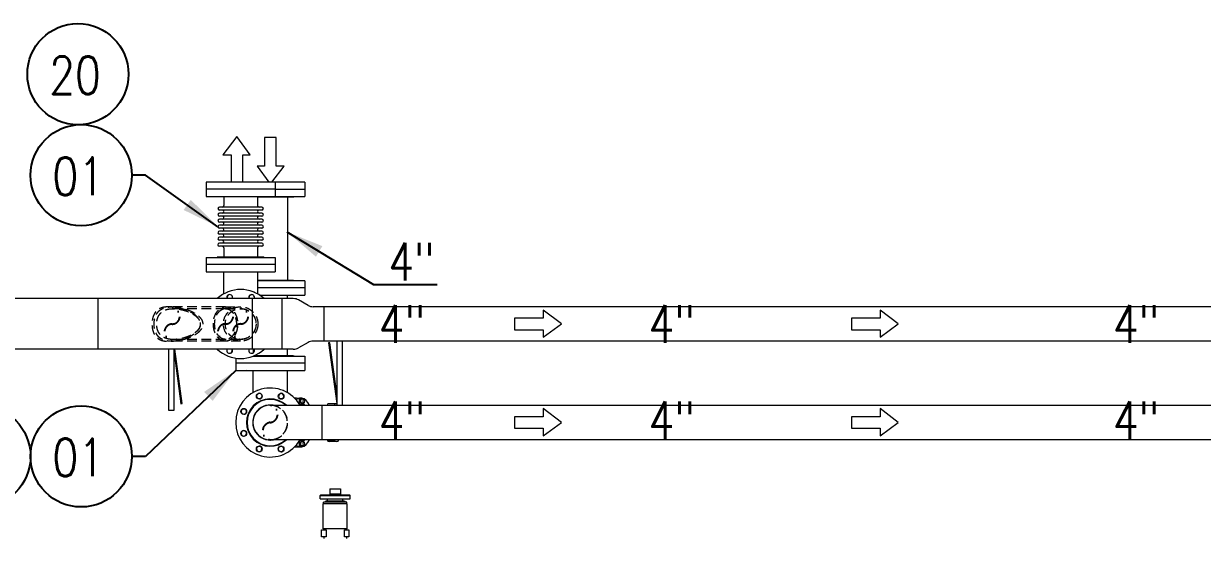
# Model space of a CAD drawing. Header units: millimetres. Extents: x -312439 to 477422, y -331570 to 212570.
# Drawn here: x 362312 to 366225, y 139929 to 141634 of the extents above; entities that cross this region are included whole.
import ezdxf

# ---------------------------------------------------------------- set-up
doc = ezdxf.new("R2010")
doc.units = ezdxf.units.MM
doc.linetypes.add('DASHDOT', pattern=[25.4, 12.7, -6.35, 0, -6.35])
doc.linetypes.add('HIDDEN', pattern=[9.525, 6.35, -3.175])
doc.layers.add('ARCONDTEXTO', color=4, linetype='Continuous')
doc.layers.add('TEXTO FORMATO', color=4, linetype='Continuous')
doc.styles.add('ROMAND', font='ROMAND.SHX')
doc.styles.add('ROMANS', font='romans.shx', dxfattribs={"height": 187.5})
doc.dimstyles.new('1-50 (MILIMETRO)', dxfattribs={"dimscale": 0, "dimtxt": 125, "dimasz": 125, "dimexe": 100, "dimexo": 100, "dimgap": 50, "dimtad": 0, "dimdec": 0, "dimzin": 0, "dimdsep": 46, "dimtxsty": 'ROMAND', "dimcen": -390, "dimclrd": 1, "dimclre": 1, "dimclrt": 3, "dimadec": 0, "dimazin": 0, "dimtfac": 1, "dimtdec": 0, "dimtix": 1, "dimtmove": 2, "dimatfit": 2, "dimfxl": 1, "dimtvp": 1, "dimtolj": 1, "dimtzin": 0, "dimarcsym": 0})

msp = doc.modelspace()

# ---------------------------------------------------------------- linework, layer by layer
at = {"color": 1, "linetype": 'Continuous', "lineweight": 0}
for p, q in [((363020.102, 141258.804), (362973.802, 141198.726)), ((363063.956, 141198.726), (363020.102, 141258.804)), ((362973.802, 141198.726), (363000.924, 141198.726)), ((363000.924, 141198.726), (363000.924, 141107.84)), ((363039.279, 141107.84), (363039.279, 141198.726)), ((363039.279, 141198.726), (363063.956, 141198.726)), ((364036.904, 140683.49), (364036.904, 140656.368)), ((364096.982, 140637.19), (364036.904, 140683.49)), ((365154.98, 140683.49), (365154.98, 140656.368)), ((365215.058, 140637.19), (365154.98, 140683.49)), ((363941.585, 140656.368), (363941.585, 140618.013)), ((364036.904, 140656.368), (363941.585, 140656.368)), ((364036.904, 140593.336), (364096.982, 140637.19)), ((365059.66, 140656.368), (365059.66, 140618.013)), ((365154.98, 140656.368), (365059.66, 140656.368)), ((365154.98, 140593.336), (365215.058, 140637.19)), ((363941.585, 140618.013), (364036.904, 140618.013)), ((364036.904, 140618.013), (364036.904, 140593.336)), ((365059.66, 140618.013), (365154.98, 140618.013)), ((365154.98, 140618.013), (365154.98, 140593.336))]:
    msp.add_line(p, q, dxfattribs=at)
at = {"color": 4, "linetype": 'Continuous', "lineweight": 0}
for p, q in [((363111.453, 141256.168), (363111.453, 141160.849)), ((363149.808, 141256.168), (363111.453, 141256.168)), ((363149.808, 141160.849), (363149.808, 141256.168)), ((363086.776, 141160.849), (363125.47, 141107.84)), ((363111.453, 141160.849), (363086.776, 141160.849)), ((363136.079, 141107.84), (363176.93, 141160.849)), ((363176.93, 141160.849), (363149.808, 141160.849)), ((363146.933, 141107.84), (362917.933, 141107.84)), ((362917.933, 141107.84), (362917.933, 141060.24)), ((363146.933, 141107.84), (363146.933, 141060.24)), ((363244.933, 141107.532), (363146.933, 141107.532)), ((363244.933, 141107.532), (363244.933, 141059.932)), ((363146.933, 141084.04), (362917.933, 141084.04)), ((362917.933, 141060.24), (363146.933, 141060.24)), ((362955.533, 141058.64), (362953.933, 141060.24)), ((363109.333, 141058.64), (363110.933, 141060.24)), ((363110.624, 141059.932), (363244.933, 141059.932)), ((363244.933, 141083.732), (363146.933, 141083.732)), ((363207.333, 141058.332), (363208.933, 141059.932)), ((363109.333, 141058.64), (362955.533, 141058.64)), ((363102.939, 141025.017), (362961.926, 141025.017)), ((362976.433, 141058.64), (362976.433, 141030.017)), ((363088.433, 141058.64), (363088.433, 141030.017)), ((363207.333, 141058.332), (363088.433, 141058.332)), ((363102.939, 141015.017), (362961.926, 141015.017)), ((363102.939, 141005.017), (362961.926, 141005.017)), ((363102.939, 140995.017), (362961.926, 140995.017)), ((363102.939, 140985.017), (362961.926, 140985.017)), ((363102.939, 140975.017), (362961.926, 140975.017)), ((363102.939, 140965.017), (362961.926, 140965.017)), ((363102.939, 140955.017), (362961.926, 140955.017)), ((363102.939, 140945.017), (362961.926, 140945.017)), ((363102.939, 140935.017), (362961.926, 140935.017)), ((363102.939, 140925.017), (362961.926, 140925.017)), ((363102.939, 140915.017), (362961.926, 140915.017)), ((363102.939, 140905.256), (362961.926, 140905.256)), ((363102.939, 140895.017), (362961.926, 140895.017)), ((362976.433, 140890.017), (362976.433, 140859.44)), ((363088.433, 140890.017), (363088.433, 140859.44)), ((362917.933, 140857.84), (363146.933, 140857.84)), ((362917.933, 140857.84), (362917.933, 140810.24)), ((363146.933, 140834.04), (362917.933, 140834.04)), ((362955.533, 140859.44), (362953.933, 140857.84)), ((362955.533, 140859.44), (363109.333, 140859.44)), ((363109.333, 140859.44), (363110.933, 140857.84)), ((363146.933, 140857.84), (363146.933, 140810.24)), ((362917.933, 140810.24), (363146.933, 140810.24)), ((362955.533, 140808.64), (362953.933, 140810.24)), ((363109.333, 140808.64), (362955.533, 140808.64)), ((363109.333, 140808.64), (363110.933, 140810.24)), ((363089.583, 140782.44), (363207.333, 140782.44)), ((363244.933, 140780.84), (363089.583, 140780.84)), ((363244.933, 140757.04), (363089.583, 140757.04)), ((363207.333, 140782.44), (363208.933, 140780.84)), ((363244.933, 140780.84), (363244.933, 140733.24)), ((363094.76, 140733.24), (363244.933, 140733.24)), ((363207.333, 140731.64), (363097.159, 140731.64)), ((363207.333, 140731.64), (363208.933, 140733.24)), ((362792.738, 140553.04), (362792.738, 140351.503)), ((362811.249, 140351.503), (362811.249, 140553.04)), ((362838.713, 140373.132), (362814.095, 140553.04)), ((363074.433, 140553.04), (363074.433, 140542.098)), ((363186.433, 140553.04), (363186.433, 140532.44)), ((363328.513, 140574.845), (363324.152, 140574.249)), ((363324.152, 140574.249), (363351.617, 140373.539)), ((363351.617, 140406.004), (363328.513, 140574.845)), ((363351.617, 140580.04), (363351.617, 140367.34)), ((363370.127, 140367.34), (363370.127, 140580.04)), ((362811.249, 140541.376), (362834.352, 140372.535)), ((363015.933, 140523.885), (363015.933, 140483.24)), ((363074.904, 140530.84), (363244.933, 140530.84)), ((363078.668, 140532.44), (363207.333, 140532.44)), ((363207.333, 140532.44), (363208.933, 140530.84)), ((363244.933, 140530.84), (363244.933, 140483.24)), ((363244.933, 140507.04), (363015.933, 140507.04)), ((363015.933, 140483.24), (363244.933, 140483.24)), ((363207.333, 140481.64), (363053.533, 140481.64)), ((363207.333, 140481.64), (363208.933, 140483.24)), ((362834.352, 140372.535), (362838.713, 140373.132)), ((363217.693, 140391.381), (363234.551, 140391.381)), ((363229.346, 140370.293), (363229.346, 140380.972)), ((363241.762, 140387.738), (363234.551, 140387.738)), ((363241.762, 140374.206), (363234.551, 140374.206)), ((363239.755, 140374.206), (363239.755, 140370.293)), ((363320.488, 140367.34), (363321.294, 140371.771)), ((363345.602, 140371.771), (363321.294, 140371.771)), ((363350.806, 140372.645), (363326.499, 140372.645)), ((364036.904, 140356.49), (364036.904, 140329.368)), ((364096.982, 140310.19), (364036.904, 140356.49)), ((365154.98, 140356.49), (365154.98, 140329.368)), ((365215.058, 140310.19), (365154.98, 140356.49)), ((362792.738, 140351.503), (362811.249, 140351.503)), ((363941.585, 140329.368), (363941.585, 140291.013)), ((364036.904, 140329.368), (363941.585, 140329.368)), ((365059.66, 140329.368), (365059.66, 140291.013)), ((365154.98, 140329.368), (365059.66, 140329.368)), ((363941.585, 140291.013), (364036.904, 140291.013)), ((364036.904, 140266.336), (364096.982, 140310.19)), ((364036.904, 140291.013), (364036.904, 140266.336)), ((365059.66, 140291.013), (365154.98, 140291.013)), ((365154.98, 140266.336), (365215.058, 140310.19)), ((365154.98, 140291.013), (365154.98, 140266.336)), ((363229.346, 140239.408), (363229.346, 140250.088)), ((363241.762, 140246.174), (363234.551, 140246.174)), ((363239.755, 140250.088), (363239.755, 140246.174)), ((363321.294, 140248.609), (363320.488, 140253.04)), ((363345.602, 140248.609), (363321.294, 140248.609)), ((363350.806, 140247.736), (363326.499, 140247.736)), ((363217.693, 140228.999), (363234.551, 140228.999)), ((363241.762, 140232.642), (363234.551, 140232.642)), ((363328.702, 140090.63), (363363.702, 140090.63)), ((363328.702, 140090.63), (363328.702, 140072.119)), ((363363.702, 140090.63), (363363.702, 140072.119)), ((363296.202, 140056.929), (363296.202, 140068.594)), ((363385.264, 140046.03), (363307.139, 140046.03)), ((363307.139, 140040.561), (363307.139, 140046.03)), ((363315.643, 140049.621), (363313.202, 140046.03)), ((363376.76, 140049.621), (363315.643, 140049.621)), ((363321.202, 140049.621), (363321.202, 140056.552)), ((363363.702, 140072.119), (363328.702, 140072.119)), ((363331.875, 140072.119), (363331.875, 140068.594)), ((363360.528, 140068.594), (363331.875, 140068.594)), ((363360.528, 140072.119), (363360.528, 140068.594)), ((363371.202, 140049.621), (363371.202, 140056.552)), ((363376.76, 140049.621), (363379.202, 140046.03)), ((363385.264, 140040.561), (363385.264, 140046.03)), ((363396.202, 140056.929), (363396.202, 140068.594)), ((363386.202, 140040.561), (363306.202, 140040.561)), ((363306.202, 139957.135), (363306.202, 140040.561)), ((363386.202, 139957.135), (363386.202, 140040.561)), ((363300.933, 139936.555), (363300.933, 139947.616)), ((363301.089, 139953.829), (363316.714, 139953.829)), ((363301.089, 139930.392), (363301.089, 139953.829)), ((363316.714, 139930.392), (363301.089, 139930.392)), ((363386.202, 139957.135), (363306.202, 139957.135)), ((363308.202, 139957.135), (363308.202, 139953.829)), ((363308.202, 139930.392), (363308.202, 139925.135)), ((363316.714, 139953.829), (363316.714, 139930.392)), ((363376.598, 139930.392), (363376.598, 139953.829)), ((363376.598, 139953.829), (363391.314, 139953.829)), ((363391.314, 139930.392), (363376.598, 139930.392)), ((363384.202, 139957.135), (363384.202, 139953.829)), ((363384.202, 139930.392), (363384.202, 139925.135)), ((363391.314, 139953.829), (363391.314, 139930.392)), ((363391.47, 139947.616), (363391.47, 139936.555))]:
    msp.add_line(p, q, dxfattribs=at)
at = {"color": 5, "linetype": 'Continuous', "lineweight": 0}
for p, q in [((363187.583, 141058.332), (363187.583, 140782.44)), ((362975.283, 140808.64), (362975.283, 140736.408)), ((363089.583, 140736.408), (363089.583, 140808.64)), ((363207.173, 140721.34), (359179.847, 140721.34)), ((362558.328, 140721.34), (362558.328, 140553.04)), ((363071.564, 140553.04), (363071.564, 140721.34)), ((363170.444, 140553.04), (363170.444, 140721.34)), ((363186.433, 140731.64), (363186.433, 140721.34)), ((363256.076, 140698.907), (363224.512, 140716.773)), ((367733.801, 140694.34), (363273.415, 140694.34)), ((363310.144, 140580.04), (363310.144, 140694.34)), ((363207.173, 140553.04), (359179.847, 140553.04)), ((363256.076, 140575.473), (363224.512, 140557.607)), ((367733.801, 140580.04), (363273.415, 140580.04)), ((363053.533, 140481.64), (363051.933, 140483.24)), ((363073.283, 140481.64), (363073.283, 140409.408)), ((363187.583, 140409.408), (363187.583, 140481.64)), ((363130.433, 140367.34), (367165.798, 140367.34)), ((363301.883, 140367.34), (363301.883, 140253.04)), ((367165.798, 140253.04), (363130.433, 140253.04))]:
    msp.add_line(p, q, dxfattribs=at)
at = {"color": 1, "linetype": 'HIDDEN', "lineweight": 0, "ltscale": 5}
for p, q in [((362982.223, 140693.958), (362793.432, 140693.958)), ((362982.223, 140687.938), (362808.605, 140687.938)), ((362982.216, 140694.34), (363032.433, 140694.34)), ((362982.216, 140688.32), (363032.433, 140688.32)), ((362982.223, 140579.658), (362793.432, 140579.658)), ((362982.223, 140585.678), (362808.605, 140585.678)), ((363032.433, 140586.06), (362982.216, 140586.06)), ((363032.433, 140580.04), (362982.216, 140580.04))]:
    msp.add_line(p, q, dxfattribs=at)
for centre, radius in [((363032.433, 140637.19), 57.15), ((363032.433, 140637.19), 51.13), ((363032.439, 140636.808), 51.13)]:
    msp.add_circle(centre, radius, dxfattribs=at)
at = {"color": 4, "linetype": 'Continuous', "lineweight": 0}
for centre in [(363094.078, 140397.959), (363166.788, 140397.959), (363042.664, 140346.545), (363042.664, 140273.835), (363094.078, 140222.422), (363166.788, 140222.422)]:
    msp.add_circle(centre, 9.5, dxfattribs=at)
for centre, radius, start, end in [((362961.926, 141020.017), 5, 90, 270), ((362971.433, 141030.017), 5, 270, 0), ((363093.433, 141030.017), 5, 180, 270), ((363102.939, 141020.017), 5, 270, 90), ((362961.926, 141000.017), 5, 90, 270), ((362961.926, 140980.017), 5, 90, 270), ((362971.433, 141010.017), 5, 270, 90), ((362971.433, 140990.017), 5, 270, 90), ((363093.433, 141010.017), 5, 90, 270), ((363093.433, 140990.017), 5, 90, 270), ((363102.939, 141000.017), 5, 270, 90), ((363102.939, 140980.017), 5, 270, 90), ((362961.926, 140960.017), 5, 90, 270), ((362961.926, 140940.017), 5, 90, 270), ((362971.433, 140970.017), 5, 270, 90), ((362971.433, 140950.017), 5, 270, 90), ((363093.433, 140970.017), 5, 90, 270), ((363093.433, 140950.017), 5, 90, 270), ((363102.939, 140960.017), 5, 270, 90), ((363102.939, 140940.017), 5, 270, 90), ((362961.926, 140900.137), 5.119, 90, 270), ((362961.926, 140920.017), 5, 90, 270), ((362971.433, 140930.017), 5, 270, 90), ((362971.558, 140910.017), 5.002, 287.829397, 88.562061), ((363093.307, 140910.017), 5.002, 91.437939, 252.170603), ((363093.433, 140930.017), 5, 90, 270), ((363102.939, 140920.017), 5, 270, 90), ((363102.939, 140900.137), 5.119, 270, 90), ((362971.433, 140890.017), 5, 0, 90), ((363093.433, 140890.017), 5, 90, 180), ((363032.433, 140637.19), 114.5, 47.301682, 132.698343), ((362996.078, 140724.959), 9.5, 337.610522, 202.389474), ((362996.845, 140725.273), 9.5, 114.750786, 204.452821), ((362996.845, 140725.273), 19.522, 109.038291, 114.961709), ((363068.788, 140724.959), 9.5, 337.610522, 202.389474), ((363069.552, 140724.638), 9.5, 69.750786, 200.313322), ((363069.552, 140724.638), 19.522, 64.038291, 69.961709), ((363032.433, 140637.19), 114.5, 227.301682, 312.698318), ((362996.078, 140549.422), 9.5, 157.610522, 22.389454), ((362995.313, 140549.742), 9.5, 249.750786, 20.313327), ((363068.788, 140549.422), 9.5, 157.610522, 22.389454), ((363068.02, 140549.108), 9.5, 294.750786, 24.452821), ((362995.313, 140549.742), 19.522, 244.038291, 249.961709), ((363068.02, 140549.108), 19.522, 289.038291, 294.961709), ((363130.433, 140310.19), 114.5, 29.942236, 330.057781), ((363094.845, 140398.273), 9.5, 114.750786, 289.749226), ((363094.582, 140396.741), 9.889, 46.446377, 151.373861), ((363094.845, 140398.273), 19.522, 109.038291, 114.961709), ((363094.011, 140397.931), 9.5, 294.990186, 109.553301), ((363167.552, 140397.638), 9.5, 69.750786, 244.749214), ((363166.721, 140397.986), 9.5, 249.990186, 64.5533), ((363166.283, 140396.741), 9.889, 1.446377, 106.373861), ((363167.552, 140397.638), 19.522, 64.038291, 69.961709), ((363042.985, 140347.31), 19.522, 154.038291, 159.961709), ((363043.882, 140346.041), 9.889, 91.446377, 196.373836), ((363042.637, 140346.478), 9.5, 339.990186, 154.553301), ((363130.433, 140310.19), 78.5, 46.721117, 313.278884), ((363130.433, 140310.19), 76.9, 48.002408, 311.997578), ((363042.985, 140347.31), 9.5, 159.750786, 334.749217), ((363042.692, 140273.769), 9.5, 24.990186, 199.553301), ((363042.35, 140274.603), 9.5, 204.750786, 19.749207), ((363043.882, 140274.34), 9.889, 136.446377, 241.373884), ((363042.35, 140274.603), 19.522, 199.038291, 204.961709), ((363094.144, 140222.394), 9.5, 69.990186, 244.553301), ((363094.582, 140223.639), 9.889, 181.446377, 286.373861), ((363093.313, 140222.742), 19.522, 244.038291, 249.961709), ((363093.313, 140222.742), 9.5, 249.750786, 64.749198), ((363166.854, 140222.449), 9.5, 114.990186, 289.5533), ((363166.283, 140223.639), 9.889, 226.446377, 331.37386), ((363166.02, 140222.108), 9.5, 294.750786, 109.749214), ((363166.02, 140222.108), 19.522, 289.038291, 294.961709)]:
    msp.add_arc(centre, radius, start, end, dxfattribs=at)
at = {"color": 5, "linetype": 'Continuous', "lineweight": 0}
for centre, radius, start, end in [((363207.173, 140686.14), 35.2, 60.488501, 90), ((363273.415, 140729.54), 35.2, 240.488501, 270), ((363207.173, 140588.24), 35.2, 270, 299.511499), ((363273.415, 140544.84), 35.2, 90, 119.511499), ((363130.433, 140310.19), 58, 80.178792, 279.821208), ((363130.433, 140310.19), 57.15, 90, 270)]:
    msp.add_arc(centre, radius, start, end, dxfattribs=at)
at = {"color": 6, "linetype": 'DASHDOT', "ltscale": 3}
for centre, radius, start, end in [((362804.833, 140662.373), 25.566, 270.458295, 89.541705), ((362982.012, 140662.755), 25.566, 270.458295, 89.541705), ((363032.228, 140662.755), 25.566, 270.458295, 89.541705), ((362805.242, 140611.243), 25.566, 90.458295, 269.541705), ((362982.421, 140611.625), 25.566, 90.458295, 269.541705), ((363032.637, 140611.625), 25.566, 90.458295, 269.541705), ((363126.813, 140338.765), 28.803, 277.219715, 82.780285), ((363134.053, 140281.615), 28.803, 97.219715, 262.780285)]:
    msp.add_arc(centre, radius, start, end, dxfattribs=at)
at = {"color": 1, "linetype": 'HIDDEN', "lineweight": 0, "ltscale": 5}
for radius, start, end in [(57.15, 270, 90), (58, 279.821208, 80.178792)]:
    msp.add_arc((363130.433, 140310.19), radius, start, end, dxfattribs=at)
for centre, major_axis in [((362982.216, 140637.19), (0, -57.15)), ((362982.223, 140636.808), (0, -57.15)), ((362982.216, 140637.19), (0, 51.13)), ((362982.223, 140636.808), (0, 51.13))]:
    msp.add_ellipse(centre, major_axis=major_axis, ratio=0.70710678, dxfattribs=at)
at = {"color": 4, "linetype": 'Continuous', "lineweight": 0}
for centre, major_axis, ratio, start_param, end_param in [((363217.693, 140310.19), (0, 81.191), 0.5, 0, 0.14134065), ((363231.846, 140310.19), (0, 81.191), 0.5, 0, 0.38290388), ((363233.264, 140310.19), (0, 62.483), 0.5, 0.1673703, 0.19677764), ((363234.551, 140380.972), (0, -10.409), 0.5, 2.27838076, 4.71238898), ((363234.551, 140310.19), (0, 60.997), 0.5, 6.11169756, 6.45467306), ((363234.551, 140380.972), (0, 6.766), 0.5, 0, 1.57079633), ((363234.551, 140380.972), (0, 6.766), 0.5, 1.57079633, 3.14159265), ((363231.846, 140310.19), (0, 81.191), 0.5, 5.49325742, 6.1797534), ((363241.762, 140380.972), (0, 6.766), 0.5, 4.71238898, 7.85398163), ((363241.762, 140380.972), (0, 6.766), 0.5, 1.57079633, 4.71238898), ((363233.264, 140310.19), (0, 62.483), 0.5, 5.86701652, 6.07387749), ((363326.499, 140310.19), (0, -62.455), 0.5, 3.14159265, 3.30904073), ((363016.33, 140320.739), (219.788, 301.931), 0.81379768, 5.38038354, 5.39313395), ((363350.806, 140310.19), (0, 62.455), 0.5, 0, 0.16744808), ((363350.806, 140310.19), (0, 62.455), 0.5, 6.25723379, 6.28318531), ((363233.264, 140310.19), (0, 62.483), 0.5, 2.94481501, 2.97422235), ((363234.551, 140310.19), (0, 60.997), 0.5, 2.9701049, 3.3130804), ((363234.551, 140239.408), (0, 10.409), 0.5, 1.57079633, 4.00480454), ((363234.551, 140239.408), (0, -6.766), 0.5, 3.14159265, 4.71238898), ((363234.551, 140239.408), (0, -6.766), 0.5, 4.71238898, 6.28318531), ((363231.846, 140310.19), (0, 81.191), 0.5, 3.24502456, 3.93152054), ((363241.762, 140239.408), (0, -6.766), 0.5, 1.57079633, 4.71238898), ((363241.762, 140239.408), (0, -6.766), 0.5, 4.71238898, 7.85398163), ((363233.264, 140310.19), (0, 62.483), 0.5, 3.35090047, 3.55776144), ((363326.499, 140310.19), (0, 62.455), 0.5, 2.97414457, 3.14159265), ((363016.33, 140299.641), (-219.788, 301.931), 0.81379768, 4.03164401, 4.04439442), ((363350.806, 140310.19), (0, 62.455), 0.5, 2.97414457, 3.14159265), ((363350.806, 140310.19), (0, 62.455), 0.5, 3.14159265, 3.30904073), ((363045.314, 140299.641), (219.788, 301.931), 0.81379768, 5.10126353, 5.11401394), ((363217.693, 140310.19), (0, 81.191), 0.5, 3.00025201, 3.14159265), ((363231.846, 140310.19), (0, 81.191), 0.5, 2.75868877, 3.14159265), ((363346.202, 140068.594), (50, 0), 0.00871634, 1.86139317, 4.71238898), ((363346.202, 140056.929), (-50, 0), 0.00871634, 0, 1.57079633), ((363346.202, 140068.594), (50, 0), 0.00871634, 4.71238898, 7.56338479), ((363346.202, 140056.929), (-50, 0), 0.00871634, 1.57079633, 3.14159265)]:
    msp.add_ellipse(centre, major_axis=major_axis, ratio=ratio, start_param=start_param, end_param=end_param, dxfattribs=at)
at = {"color": 1, "linetype": 'HIDDEN', "lineweight": 0, "ltscale": 5}
for points, knots in [([(362793.432, 140693.958), (362796.842, 140693.958), (362800.288, 140693.807), (362807.226, 140693.256), (362810.718, 140692.856), (362817.714, 140691.837), (362821.219, 140691.219), (362828.203, 140689.778), (362831.684, 140688.957), (362838.581, 140687.118), (362841.997, 140686.1), (362848.717, 140683.874), (362852.022, 140682.664), (362858.474, 140680.051), (362861.621, 140678.647), (362867.709, 140675.638), (362870.65, 140674.033), (362876.663, 140670.369), (362879.905, 140668.149), (362886.014, 140663.187), (362888.883, 140660.446), (362893.815, 140654.478), (362895.878, 140651.254), (362898.058, 140646.084), (362898.632, 140644.305), (362899.419, 140640.638), (362899.632, 140638.75), (362899.632, 140634.865), (362899.419, 140632.977), (362898.632, 140629.311), (362898.058, 140627.532), (362895.878, 140622.362), (362893.815, 140619.138), (362888.883, 140613.17), (362886.014, 140610.429), (362879.905, 140605.467), (362876.663, 140603.247), (362870.65, 140599.583), (362867.709, 140597.978), (362861.621, 140594.969), (362858.474, 140593.565), (362852.022, 140590.951), (362848.717, 140589.742), (362841.997, 140587.515), (362838.581, 140586.498), (362831.684, 140584.659), (362828.203, 140583.837), (362821.219, 140582.397), (362817.714, 140581.778), (362810.718, 140580.76), (362807.226, 140580.36), (362800.288, 140579.809), (362796.842, 140579.658), (362791.401, 140579.658), (362789.326, 140579.712), (362785.155, 140579.961), (362783.057, 140580.156), (362778.899, 140580.718), (362776.838, 140581.085), (362772.81, 140582.016), (362770.843, 140582.58), (362767.054, 140583.918), (362765.225, 140584.695), (362761.742, 140586.463), (362760.086, 140587.456), (362756.972, 140589.64), (362755.512, 140590.832), (362752.799, 140593.385), (362751.544, 140594.746), (362749.367, 140597.436), (362748.395, 140598.787), (362746.572, 140601.638), (362745.722, 140603.139), (362744.151, 140606.27), (362743.43, 140607.9), (362742.123, 140611.264), (362741.537, 140612.997), (362740.502, 140616.538), (362740.051, 140618.347), (362739.285, 140622.01), (362738.97, 140623.865), (362738.471, 140627.584), (362738.287, 140629.45), (362738.045, 140633.156), (362737.987, 140634.997), (362737.987, 140638.618), (362738.045, 140640.46), (362738.287, 140644.166), (362738.471, 140646.032), (362738.97, 140649.751), (362739.285, 140651.605), (362740.051, 140655.269), (362740.502, 140657.078), (362741.537, 140660.618), (362742.123, 140662.352), (362743.43, 140665.715), (362744.151, 140667.345), (362745.722, 140670.476), (362746.572, 140671.977), (362748.395, 140674.829), (362749.367, 140676.18), (362751.544, 140678.869), (362752.799, 140680.23), (362755.512, 140682.784), (362756.972, 140683.976), (362760.086, 140686.16), (362761.742, 140687.152), (362765.225, 140688.921), (362767.054, 140689.698), (362770.843, 140691.036), (362772.81, 140691.6), (362776.838, 140692.53), (362778.899, 140692.897), (362783.057, 140693.459), (362785.155, 140693.654), (362789.326, 140693.904), (362791.401, 140693.958), (362793.432, 140693.958)], [0, 0, 0, 0, 10.22781443, 10.22781443, 20.45562885, 20.45562885, 30.68344328, 30.68344328, 40.9112577, 40.9112577, 51.13907213, 51.13907213, 61.36688655, 61.36688655, 71.59470098, 71.59470098, 81.82251541, 81.82251541, 93.47832198, 93.47832198, 105.13412855, 105.13412855, 116.78993512, 116.78993512, 122.61783841, 122.61783841, 128.4457417, 128.4457417, 134.27364498, 134.27364498, 140.10154827, 140.10154827, 151.75735484, 151.75735484, 163.41316142, 163.41316142, 175.06896799, 175.06896799, 185.29678242, 185.29678242, 195.52459684, 195.52459684, 205.75241127, 205.75241127, 215.98022569, 215.98022569, 226.20804012, 226.20804012, 236.43585454, 236.43585454, 246.66366897, 246.66366897, 256.89148339, 256.89148339, 262.98670051, 262.98670051, 269.08191762, 269.08191762, 275.17713473, 275.17713473, 281.27235184, 281.27235184, 287.36756895, 287.36756895, 293.46278606, 293.46278606, 299.55800318, 299.55800318, 305.65322029, 305.65322029, 311.08504467, 311.08504467, 316.51686905, 316.51686905, 321.94869343, 321.94869343, 327.38051781, 327.38051781, 332.8123422, 332.8123422, 338.24416658, 338.24416658, 343.67599096, 343.67599096, 349.10781534, 349.10781534, 354.53963972, 354.53963972, 359.9714641, 359.9714641, 365.40328849, 365.40328849, 370.83511287, 370.83511287, 376.26693725, 376.26693725, 381.69876163, 381.69876163, 387.13058601, 387.13058601, 392.5624104, 392.5624104, 398.65762751, 398.65762751, 404.75284462, 404.75284462, 410.84806173, 410.84806173, 416.94327884, 416.94327884, 423.03849595, 423.03849595, 429.13371306, 429.13371306, 435.22893018, 435.22893018, 441.32414729, 441.32414729, 441.32414729, 441.32414729]), ([(362803.536, 140693.958), (362801.448, 140693.958), (362799.315, 140693.901), (362795.017, 140693.64), (362792.853, 140693.437), (362788.55, 140692.855), (362786.411, 140692.477), (362782.214, 140691.521), (362780.155, 140690.944), (362776.169, 140689.576), (362774.235, 140688.784), (362770.533, 140686.981), (362768.764, 140685.97), (362765.421, 140683.741), (362763.845, 140682.524), (362760.905, 140679.91), (362759.541, 140678.513), (362757.206, 140675.792), (362756.181, 140674.454), (362754.253, 140671.628), (362753.35, 140670.141), (362751.68, 140667.039), (362750.913, 140665.424), (362749.519, 140662.092), (362748.893, 140660.375), (362747.786, 140656.868), (362747.305, 140655.076), (362746.486, 140651.449), (362746.148, 140649.614), (362745.614, 140645.932), (362745.418, 140644.086), (362745.159, 140640.419), (362745.097, 140638.598), (362745.097, 140635.017), (362745.159, 140633.196), (362745.418, 140629.529), (362745.614, 140627.683), (362746.148, 140624.002), (362746.486, 140622.166), (362747.305, 140618.539), (362747.786, 140616.748), (362748.893, 140613.241), (362749.519, 140611.524), (362750.913, 140608.192), (362751.68, 140606.577), (362753.35, 140603.475), (362754.253, 140601.987), (362756.181, 140599.162), (362757.206, 140597.824), (362759.541, 140595.103), (362760.905, 140593.706), (362763.845, 140591.092), (362765.421, 140589.874), (362768.764, 140587.646), (362770.533, 140586.635), (362774.235, 140584.832), (362776.169, 140584.04), (362780.155, 140582.672), (362782.214, 140582.095), (362786.411, 140581.139), (362788.55, 140580.761), (362792.853, 140580.179), (362795.017, 140579.976), (362799.315, 140579.715), (362801.448, 140579.658), (362806.828, 140579.658), (362810.165, 140579.799), (362816.891, 140580.329), (362820.28, 140580.716), (362827.073, 140581.713), (362830.476, 140582.322), (362837.259, 140583.747), (362840.638, 140584.563), (362847.329, 140586.392), (362850.641, 140587.404), (362857.153, 140589.622), (362860.353, 140590.828), (362866.596, 140593.429), (362869.639, 140594.826), (362875.52, 140597.813), (362878.358, 140599.404), (362884.234, 140603.076), (362887.433, 140605.325), (362893.45, 140610.346), (362896.268, 140613.117), (362901.098, 140619.135), (362903.111, 140622.382), (362905.227, 140627.567), (362905.781, 140629.348), (362906.539, 140633.006), (362906.742, 140634.884), (362906.742, 140638.732), (362906.539, 140640.61), (362905.781, 140644.268), (362905.227, 140646.049), (362903.111, 140651.233), (362901.098, 140654.481), (362896.268, 140660.499), (362893.45, 140663.27), (362887.433, 140668.29), (362884.234, 140670.54), (362878.358, 140674.212), (362875.52, 140675.803), (362869.639, 140678.79), (362866.596, 140680.186), (362860.353, 140682.788), (362857.153, 140683.993), (362850.641, 140686.211), (362847.329, 140687.224), (362840.638, 140689.053), (362837.259, 140689.869), (362830.476, 140691.293), (362827.073, 140691.903), (362820.28, 140692.9), (362816.891, 140693.287), (362810.165, 140693.816), (362806.828, 140693.958), (362803.536, 140693.958)], [0, 0, 0, 0, 6.26545825, 6.26545825, 12.53091649, 12.53091649, 18.79637474, 18.79637474, 25.06183298, 25.06183298, 31.32729123, 31.32729123, 37.59274947, 37.59274947, 43.85820772, 43.85820772, 50.12366597, 50.12366597, 55.49520602, 55.49520602, 60.86674608, 60.86674608, 66.23828613, 66.23828613, 71.60982619, 71.60982619, 76.98136624, 76.98136624, 82.3529063, 82.3529063, 87.72444635, 87.72444635, 93.09598641, 93.09598641, 98.46752646, 98.46752646, 103.83906652, 103.83906652, 109.21060657, 109.21060657, 114.58214663, 114.58214663, 119.95368668, 119.95368668, 125.32522674, 125.32522674, 130.69676679, 130.69676679, 136.06830685, 136.06830685, 142.33376509, 142.33376509, 148.59922334, 148.59922334, 154.86468159, 154.86468159, 161.13013983, 161.13013983, 167.39559808, 167.39559808, 173.66105632, 173.66105632, 179.92651457, 179.92651457, 186.19197281, 186.19197281, 196.06850532, 196.06850532, 205.94503783, 205.94503783, 215.82157033, 215.82157033, 225.69810284, 225.69810284, 235.57463535, 235.57463535, 245.45116785, 245.45116785, 255.32770036, 255.32770036, 265.20423287, 265.20423287, 276.74710423, 276.74710423, 288.28997559, 288.28997559, 299.83284696, 299.83284696, 305.60428264, 305.60428264, 311.37571832, 311.37571832, 317.147154, 317.147154, 322.91858968, 322.91858968, 334.46146105, 334.46146105, 346.00433241, 346.00433241, 357.54720377, 357.54720377, 367.42373628, 367.42373628, 377.30026879, 377.30026879, 387.17680129, 387.17680129, 397.0533338, 397.0533338, 406.92986631, 406.92986631, 416.80639881, 416.80639881, 426.68293132, 426.68293132, 436.55946383, 436.55946383, 436.55946383, 436.55946383]), ([(362808.605, 140585.678), (362811.45, 140585.678), (362814.34, 140585.796), (362820.17, 140586.25), (362823.111, 140586.584), (362829.008, 140587.453), (362831.964, 140587.987), (362837.853, 140589.243), (362840.786, 140589.965), (362846.592, 140591.587), (362849.464, 140592.488), (362855.107, 140594.462), (362857.879, 140595.536), (362863.282, 140597.853), (362865.913, 140599.096), (362870.993, 140601.754), (362873.442, 140603.167), (362878.573, 140606.465), (362881.391, 140608.506), (362886.676, 140613.056), (362889.143, 140615.564), (362893.357, 140620.998), (362895.105, 140623.926), (362897.54, 140630.129), (362898.228, 140633.403), (362898.228, 140640.213), (362897.54, 140643.487), (362895.105, 140649.69), (362893.357, 140652.617), (362889.143, 140658.051), (362886.676, 140660.56), (362881.391, 140665.109), (362878.573, 140667.151), (362873.442, 140670.448), (362870.993, 140671.862), (362865.913, 140674.519), (362863.282, 140675.763), (362857.879, 140678.08), (362855.107, 140679.154), (362849.464, 140681.128), (362846.592, 140682.028), (362840.786, 140683.651), (362837.853, 140684.372), (362831.964, 140685.628), (362829.008, 140686.163), (362823.111, 140687.032), (362820.17, 140687.366), (362814.34, 140687.819), (362811.45, 140687.938), (362806.682, 140687.938), (362804.719, 140687.884), (362800.757, 140687.639), (362798.76, 140687.449), (362794.78, 140686.909), (362792.797, 140686.559), (362788.892, 140685.679), (362786.971, 140685.149), (362783.234, 140683.897), (362781.415, 140683.174), (362777.915, 140681.529), (362776.235, 140680.608), (362773.044, 140678.577), (362771.533, 140677.466), (362768.701, 140675.078), (362767.38, 140673.8), (362765.151, 140671.345), (362764.187, 140670.161), (362762.366, 140667.661), (362761.511, 140666.345), (362759.923, 140663.599), (362759.191, 140662.169), (362757.859, 140659.218), (362757.26, 140657.696), (362756.198, 140654.589), (362755.735, 140653.001), (362754.948, 140649.787), (362754.623, 140648.16), (362754.109, 140644.896), (362753.92, 140643.26), (362753.671, 140640.009), (362753.611, 140638.395), (362753.611, 140635.221), (362753.671, 140633.606), (362753.92, 140630.356), (362754.109, 140628.719), (362754.623, 140625.456), (362754.948, 140623.829), (362755.735, 140620.614), (362756.198, 140619.027), (362757.26, 140615.919), (362757.859, 140614.398), (362759.191, 140611.447), (362759.923, 140610.017), (362761.511, 140607.27), (362762.366, 140605.954), (362764.187, 140603.455), (362765.151, 140602.271), (362767.38, 140599.815), (362768.701, 140598.537), (362771.533, 140596.149), (362773.044, 140595.039), (362776.235, 140593.008), (362777.915, 140592.086), (362781.415, 140590.442), (362783.234, 140589.718), (362786.971, 140588.466), (362788.892, 140587.936), (362792.797, 140587.056), (362794.78, 140586.706), (362798.76, 140586.166), (362800.757, 140585.976), (362804.719, 140585.732), (362806.682, 140585.678), (362808.605, 140585.678)], [0, 0, 0, 0, 8.53572187, 8.53572187, 17.07144373, 17.07144373, 25.6071656, 25.6071656, 34.14288747, 34.14288747, 42.67860933, 42.67860933, 51.2143312, 51.2143312, 59.75005307, 59.75005307, 68.28577493, 68.28577493, 78.50008628, 78.50008628, 88.71439762, 88.71439762, 98.92870897, 98.92870897, 109.14302031, 109.14302031, 119.35733165, 119.35733165, 129.571643, 129.571643, 139.78595434, 139.78595434, 150.00026569, 150.00026569, 158.53598755, 158.53598755, 167.07170942, 167.07170942, 175.60743129, 175.60743129, 184.14315315, 184.14315315, 192.67887502, 192.67887502, 201.21459689, 201.21459689, 209.75031875, 209.75031875, 218.28604062, 218.28604062, 224.05312557, 224.05312557, 229.82021052, 229.82021052, 235.58729547, 235.58729547, 241.35438042, 241.35438042, 247.12146538, 247.12146538, 252.88855033, 252.88855033, 258.65563528, 258.65563528, 264.42272023, 264.42272023, 269.18420968, 269.18420968, 273.94569914, 273.94569914, 278.70718859, 278.70718859, 283.46867805, 283.46867805, 288.2301675, 288.2301675, 292.99165696, 292.99165696, 297.75314642, 297.75314642, 302.51463587, 302.51463587, 307.27612533, 307.27612533, 312.03761478, 312.03761478, 316.79910424, 316.79910424, 321.56059369, 321.56059369, 326.32208315, 326.32208315, 331.0835726, 331.0835726, 335.84506206, 335.84506206, 340.60655151, 340.60655151, 346.37363647, 346.37363647, 352.14072142, 352.14072142, 357.90780637, 357.90780637, 363.67489132, 363.67489132, 369.44197627, 369.44197627, 375.20906122, 375.20906122, 380.97614617, 380.97614617, 386.74323112, 386.74323112, 386.74323112, 386.74323112])]:
    msp.add_open_spline(points, degree=3, knots=knots, dxfattribs=at)
at = {"color": 4, "linetype": 'Continuous', "lineweight": 0}
for points, knots in [([(363227.373, 140380.972), (363227.321, 140381.658), (363227.305, 140382.334), (363227.331, 140383.33), (363227.348, 140383.659), (363227.4, 140384.313), (363227.435, 140384.637), (363227.563, 140385.582), (363227.681, 140386.18), (363227.979, 140387.311), (363228.162, 140387.848), (363228.576, 140388.809), (363228.809, 140389.241), (363229.198, 140389.812), (363229.334, 140389.99), (363229.613, 140390.312), (363229.901, 140390.602), (363230.206, 140390.832), (363230.519, 140391.03), (363230.68, 140391.114), (363231.172, 140391.315), (363231.506, 140391.381), (363231.846, 140391.381)], [0.0000001979, 0.0000001979, 0.0000001979, 0.0000001979, 0.0019579504, 0.0019579504, 0.0029368267, 0.0029368267, 0.003915703, 0.003915703, 0.0058734555, 0.0058734555, 0.007831208, 0.007831208, 0.0097889606, 0.0097889606, 0.0107678368, 0.0107678368, 0.0117467131, 0.0127255894, 0.0127255894, 0.0137044656, 0.0137044656, 0.0156622181, 0.0156622181, 0.0156622181, 0.0156622181]), ([(363231.846, 140228.999), (363231.676, 140228.999), (363231.507, 140229.016), (363231.17, 140229.083), (363231.003, 140229.134), (363230.515, 140229.334), (363230.204, 140229.531), (363229.757, 140229.923), (363229.611, 140230.071), (363229.331, 140230.394), (363229.197, 140230.569), (363228.812, 140231.135), (363228.579, 140231.566), (363228.16, 140232.538), (363227.981, 140233.064), (363227.757, 140233.909), (363227.69, 140234.2), (363227.572, 140234.802), (363227.52, 140235.113), (363227.392, 140236.058), (363227.341, 140236.705), (363227.305, 140238.036), (363227.321, 140238.722), (363227.373, 140239.408)], [0.0156622181, 0.0156622181, 0.0156622181, 0.0156622181, 0.0166401895, 0.0166401895, 0.0176181608, 0.0176181608, 0.0195741034, 0.0195741034, 0.0205520747, 0.0205520747, 0.021530046, 0.021530046, 0.0234859886, 0.0234859886, 0.0254419312, 0.0254419312, 0.0264199025, 0.0264199025, 0.0273978738, 0.0273978738, 0.0293538164, 0.0293538164, 0.031309759, 0.031309759, 0.031309759, 0.031309759])]:
    msp.add_open_spline(points, degree=3, knots=knots, dxfattribs=at)
for points in [[(363228.059, 140371.8), (363227.831, 140374.858), (363227.602, 140377.915), (363227.373, 140380.972)], [(363229.346, 140370.293), (363228.917, 140370.795), (363228.488, 140371.298), (363228.059, 140371.8)], [(363227.373, 140239.408), (363227.602, 140242.465), (363227.831, 140245.523), (363228.059, 140248.58)], [(363228.059, 140248.58), (363228.488, 140249.082), (363228.917, 140249.585), (363229.346, 140250.088)]]:
    msp.add_open_spline(points, degree=3, dxfattribs=at)
at = {"layer": 'TEXTO FORMATO', "color": 1}
for centre in [(362492.214, 141465.967), (362503.038, 141130.646), (362167.367, 140197.783), (362503.038, 140197.783)]:
    msp.add_circle(centre, 167.835, dxfattribs=at)

# ---------------------------------------------------------------- texts
at = {"layer": 'ARCONDTEXTO', "color": 3, "linetype": 'Continuous', "lineweight": -3, "style": 'ROMANS', "width": 0.8}
for s, p in [('20 ', (362396.895, 141399.901)), ('01', (362407.719, 141064.58)), ('01', (362407.719, 140131.718))]:
    msp.add_text(s, height=125, dxfattribs=at).set_placement(p)
at = {"layer": 'ARCONDTEXTO', "linetype": 'Continuous', "lineweight": -3, "style": 'ROMANS', "width": 0.8}
for p in [(363522.63, 140780.879), (363490.642, 140574.953), (364386.214, 140574.953), (365927.604, 140574.953), (363490.642, 140255.046), (364386.214, 140255.046), (365927.604, 140255.046)]:
    msp.add_text('4"', height=125, dxfattribs=at).set_placement(p)

# ---------------------------------------------------------------- leaders
at = {"layer": 'TEXTO FORMATO'}
for points in [[(362956.926, 140960.017), (362716.206, 141130.646), (362670.873, 141130.646)], [(363186.142, 140942.941), (363473.266, 140767.994), (363685.208, 140767.994)], [(363015.933, 140483.24), (362716.206, 140197.783), (362670.873, 140197.783)]]:
    msp.add_leader(points, dimstyle='1-50 (MILIMETRO)', override={"dimscale": 1}, dxfattribs=at)

doc.saveas('drawing.dxf')
